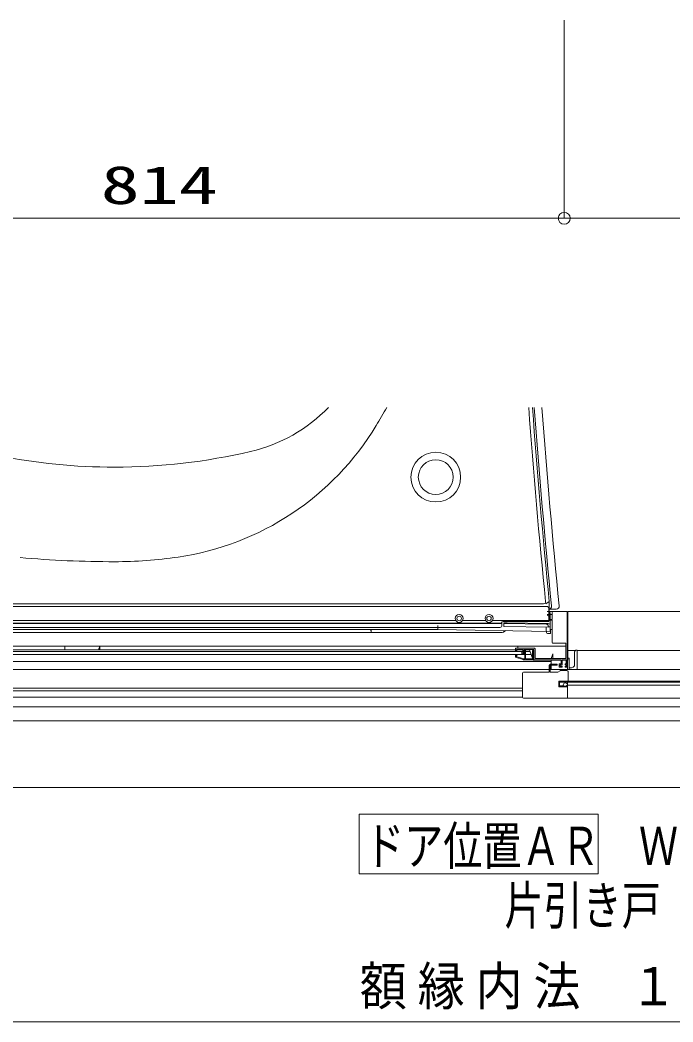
# Model space of a CAD drawing. Units: millimetres on the paper. Extents: x -305 to 305, y -152 to 152.
# Drawn here: x -190.1 to -157.3, y -75.6 to -25.2 of the extents above; entities that cross this region are included whole.
import ezdxf
from ezdxf.enums import TextEntityAlignment as Align

# ---------------------------------------------------------------- set-up
doc = ezdxf.new("R2010")
doc.units = ezdxf.units.MM
doc.layers.add('0-0_0', color=7, linetype='Continuous', lineweight=9)
doc.layers.add('0-1_VIEW0001', color=7, linetype='Continuous', lineweight=9)
doc.styles.add('ＭＳ ゴシック', font='')
doc.styles.get('ＭＳ ゴシック').set_extended_font_data('MS Gothic')

# ---------------------------------------------------------------- blocks, each defined once
blk = doc.blocks.new('_ORIGIN')
at = {"layer": '0-0_0'}
blk.add_line((0, 0), (-1, 0), dxfattribs=at)
blk.add_circle((0, 0), 0.5, dxfattribs=at)

msp = doc.modelspace()

# ---------------------------------------------------------------- linework, layer by layer
at = {"layer": '0-1_VIEW0001'}
for p, q in [((-162.734, -25.217), (-162.734, -35.176)), ((-162.734, -25.217), (-162.734, -35.176)), ((-202.834, -35.176), (-163.334, -35.176)), ((-162.134, -35.176), (-124.734, -35.176)), ((-202.934, -54.679), (-163.602, -54.679)), ((-202.8, -54.545), (-163.771, -54.545)), ((-163.66, -54.545), (-163.484, -54.427)), ((-163.132, -54.816), (-163.518, -54.819)), ((-163.502, -55.379), (-163.502, -54.779)), ((-163.484, -55.395), (-163.484, -54.427)), ((-163.285, -54.929), (-163.484, -54.929)), ((-163.434, -54.929), (-163.285, -54.929)), ((-163.434, -55.076), (-163.434, -55.077)), ((-163.434, -55.077), (-163.434, -55.147)), ((-163.334, -55.079), (-163.434, -55.079)), ((-163.434, -55.147), (-163.434, -55.542)), ((-163.284, -54.928), (-162.599, -54.928)), ((-162.559, -54.928), (-162.559, -57.378)), ((-162.559, -54.928), (-126.109, -54.928)), ((-203.734, -55.379), (-168.182, -55.379)), ((-203.734, -55.529), (-165.859, -55.529)), ((-203.734, -55.729), (-165.959, -55.729)), ((-203.716, -55.51), (-165.877, -55.51)), ((-172.534, -55.829), (-197.311, -55.829)), ((-169.084, -55.829), (-197.311, -55.829)), ((-172.375, -55.829), (-172.403, -55.857)), ((-169.084, -55.83), (-169.084, -55.632)), ((-163.434, -55.929), (-169.084, -55.83)), ((-167.836, -55.379), (-166.682, -55.379)), ((-166.336, -55.379), (-163.502, -55.379)), ((-165.877, -55.51), (-165.877, -55.504)), ((-165.877, -55.51), (-165.859, -55.529)), ((-165.859, -55.629), (-165.859, -55.529)), ((-165.802, -55.429), (-163.501, -55.429)), ((-165.705, -55.503), (-165.759, -55.502)), ((-165.759, -55.504), (-165.759, -55.529)), ((-165.759, -55.529), (-163.632, -55.564)), ((-165.759, -55.529), (-165.759, -55.688)), ((-165.759, -55.688), (-163.534, -55.725)), ((-163.634, -55.925), (-163.634, -55.724)), ((-163.534, -55.725), (-163.534, -55.648)), ((-163.434, -55.702), (-163.534, -55.709)), ((-163.501, -55.429), (-163.501, -55.379)), ((-163.501, -55.429), (-163.484, -55.395)), ((-163.434, -55.542), (-163.434, -55.641)), ((-163.434, -55.641), (-163.434, -55.727)), ((-163.434, -55.929), (-163.434, -55.727)), ((-163.334, -55.829), (-163.434, -55.829)), ((-163.418, -55.829), (-163.415, -56.029)), ((-172.434, -55.989), (-197.904, -55.989)), ((-172.434, -55.988), (-172.433, -55.927)), ((-172.434, -55.989), (-172.434, -55.929)), ((-172.434, -55.988), (-165.908, -55.988)), ((-165.763, -55.952), (-165.762, -55.888)), ((-163.634, -55.925), (-163.434, -55.929)), ((-163.627, -55.925), (-163.626, -55.979)), ((-163.576, -56.029), (-163.415, -56.029)), ((-200.884, -56.677), (-162.644, -56.677)), ((-199.484, -56.859), (-164.484, -56.859)), ((-187.81, -56.677), (-187.81, -56.859)), ((-186.112, -56.859), (-186.059, -56.677)), ((-186.06, -56.677), (-186.06, -56.859)), ((-165.184, -56.939), (-165.184, -56.803)), ((-165.159, -56.778), (-164.224, -56.778)), ((-165.134, -56.833), (-165.134, -56.888)), ((-165.06, -56.677), (-165.06, -56.778)), ((-164.698, -56.871), (-164.739, -56.944)), ((-164.684, -56.863), (-164.685, -56.863)), ((-164.669, -56.907), (-164.669, -56.878)), ((-164.484, -56.859), (-164.284, -57.378)), ((-162.084, -56.878), (-162.134, -56.878)), ((-162.084, -56.941), (-162.084, -56.878)), ((-199.809, -56.939), (-164.453, -56.939)), ((-199.809, -57.099), (-164.392, -57.099)), ((-165.184, -57.145), (-165.184, -57.192)), ((-165.138, -57.093), (-165.18, -57.134)), ((-165.149, -57.239), (-164.799, -57.349)), ((-165.135, -57.153), (-165.098, -57.116)), ((-165.109, -57.088), (-165.128, -57.088)), ((-165.109, -56.913), (-165.109, -56.939)), ((-165.094, -57.106), (-165.094, -57.103)), ((-164.859, -56.939), (-164.859, -57.099)), ((-164.779, -56.992), (-164.805, -56.966)), ((-164.803, -57.056), (-164.777, -57.01)), ((-164.778, -57.078), (-164.79, -57.078)), ((-164.76, -56.948), (-164.736, -56.971)), ((-164.736, -57.03), (-164.757, -57.066)), ((-164.744, -56.964), (-164.744, -56.967)), ((-164.74, -56.978), (-164.718, -56.999)), ((-164.729, -56.989), (-164.729, -57.005)), ((-164.69, -56.949), (-164.671, -56.914)), ((-164.673, -56.98), (-164.687, -56.966)), ((-162.559, -57.378), (-164.284, -57.378)), ((-164.274, -57.353), (-164.274, -56.927)), ((-164.259, -57.353), (-164.259, -57.318)), ((-163.384, -57.293), (-163.309, -57.052)), ((-163.384, -57.378), (-163.384, -57.839)), ((-163.31, -57.052), (-163.31, -57.293)), ((-162.584, -57.274), (-162.584, -57.133)), ((-162.584, -57.274), (-162.584, -57.28)), ((-162.172, -56.889), (-162.559, -56.889)), ((-162.503, -57.279), (-162.519, -57.279)), ((-162.482, -57.291), (-162.503, -57.279)), ((-162.482, -57.839), (-162.482, -57.291)), ((-162.209, -56.953), (-162.209, -57.605)), ((-162.084, -56.889), (-126.109, -56.889)), ((-162.084, -57.839), (-162.084, -56.941)), ((-163.384, -57.439), (-200.409, -57.439)), ((-163.484, -57.839), (-200.384, -57.839)), ((-163.484, -57.628), (-163.484, -57.963)), ((-163.099, -57.578), (-163.434, -57.578)), ((-163.434, -57.963), (-163.434, -57.643)), ((-163.434, -57.839), (-126.284, -57.839)), ((-163.419, -57.628), (-163.099, -57.628)), ((-163.084, -57.613), (-163.084, -57.593)), ((-162.984, -57.728), (-162.829, -57.728)), ((-162.679, -57.728), (-162.679, -57.678)), ((-162.359, -57.754), (-162.482, -57.754)), ((-164.834, -58.028), (-164.834, -59.228)), ((-163.499, -57.978), (-164.784, -57.978)), ((-163.068, -57.978), (-163.419, -57.978)), ((-162.938, -57.905), (-163.06, -57.976)), ((-162.588, -57.903), (-162.93, -57.903)), ((-162.547, -57.925), (-162.581, -57.905)), ((-162.534, -58.482), (-162.534, -57.947)), ((-164.834, -58.782), (-199.409, -58.782)), ((-163.009, -58.438), (-163.009, -58.708)), ((-162.579, -58.438), (-163.009, -58.438)), ((-163.009, -58.708), (-162.574, -58.708)), ((-162.964, -58.482), (-126.404, -58.482)), ((-162.964, -58.663), (-162.964, -58.482)), ((-162.774, -58.663), (-162.964, -58.663)), ((-162.717, -58.682), (-162.755, -58.667)), ((-162.639, -58.683), (-162.711, -58.683)), ((-162.614, -58.653), (-162.614, -58.658)), ((-162.603, -58.643), (-162.604, -58.643)), ((-162.581, -58.654), (-162.596, -58.646)), ((-162.574, -58.429), (-162.574, -59.279)), ((-126.284, -58.429), (-162.574, -58.429)), ((-162.574, -58.583), (-162.574, -58.653)), ((-126.454, -58.632), (-162.574, -58.632)), ((-162.574, -59.233), (-162.574, -58.667)), ((-164.834, -59.229), (-200.384, -59.229)), ((-164.834, -58.922), (-199.652, -58.922)), ((-164.784, -59.278), (-162.549, -59.278)), ((-162.574, -59.279), (-124.574, -59.279)), ((-126.162, -59.724), (-200.409, -59.724)), ((-127.143, -60.429), (-200.559, -60.429)), ((-201.559, -63.781), (-123.134, -63.781)), ((-173.022, -68.116), (-173.022, -65.116)), ((-173.022, -65.116), (-161.022, -65.116)), ((-161.022, -68.116), (-161.022, -65.116)), ((-173.022, -68.116), (-161.022, -68.116)), ((-199.959, -75.552), (-124.734, -75.552))]:
    msp.add_line(p, q, dxfattribs=at)
for points in [[(-163.334, -56.478), (-163.334, -55.368), (-163.409, -55.368), (-163.409, -55.328), (-163.334, -55.328), (-163.334, -54.978)], [(-163.334, -54.978), (-163.319, -54.943), (-163.284, -54.928)], [(-162.584, -54.943), (-162.584, -57.728), (-162.679, -57.728)], [(-162.599, -54.928), (-162.588, -54.933), (-162.584, -54.943)], [(-165.705, -55.503), (-165.598, -55.504), (-163.532, -55.539)], [(-165.184, -56.803), (-165.177, -56.786), (-165.159, -56.778)], [(-164.809, -56.956), (-164.809, -56.833), (-165.134, -56.833)], [(-164.259, -57.338), (-164.259, -56.833), (-164.764, -56.833), (-164.764, -56.937)], [(-164.685, -56.863), (-164.693, -56.866), (-164.698, -56.871)], [(-164.669, -56.878), (-164.673, -56.868), (-164.684, -56.863)], [(-164.269, -56.916), (-164.277, -56.866), (-164.319, -56.893)], [(-164.224, -56.778), (-164.206, -56.786), (-164.199, -56.803)], [(-164.199, -56.803), (-164.199, -57.293), (-162.644, -57.293), (-162.644, -56.528), (-163.284, -56.528)], [(-163.284, -56.528), (-163.319, -56.514), (-163.334, -56.478)], [(-162.134, -56.878), (-162.142, -56.878), (-162.15, -56.88), (-162.165, -56.884), (-162.172, -56.888), (-162.185, -56.898), (-162.191, -56.904), (-162.201, -56.918), (-162.205, -56.926), (-162.207, -56.935)], [(-165.18, -57.134), (-165.183, -57.139), (-165.184, -57.145)], [(-165.184, -57.192), (-165.174, -57.221), (-165.149, -57.239)], [(-165.139, -57.163), (-165.138, -57.158), (-165.135, -57.153)], [(-164.785, -57.306), (-165.139, -57.195), (-165.139, -57.163)], [(-165.128, -57.088), (-165.134, -57.09), (-165.138, -57.093)], [(-165.134, -56.888), (-165.131, -56.896), (-165.124, -56.898), (-165.113, -56.903), (-165.109, -56.913)], [(-165.094, -57.103), (-165.098, -57.093), (-165.109, -57.088)], [(-165.098, -57.116), (-165.095, -57.112), (-165.094, -57.106)], [(-164.805, -56.966), (-164.808, -56.962), (-164.809, -56.956)], [(-164.79, -57.078), (-164.803, -57.071), (-164.803, -57.056)], [(-164.799, -57.349), (-164.784, -57.352), (-164.769, -57.353)], [(-164.769, -57.308), (-164.777, -57.308), (-164.785, -57.306)], [(-164.777, -57.01), (-164.775, -57.001), (-164.779, -56.992)], [(-164.757, -57.066), (-164.766, -57.075), (-164.778, -57.078)], [(-164.714, -57.01), (-164.714, -57.308), (-164.769, -57.308)], [(-162.984, -57.728), (-162.984, -57.553), (-162.879, -57.553), (-162.879, -57.353), (-164.769, -57.353)], [(-164.764, -56.937), (-164.763, -56.943), (-164.76, -56.948)], [(-164.739, -56.944), (-164.743, -56.954), (-164.744, -56.964)], [(-164.744, -56.967), (-164.743, -56.973), (-164.74, -56.978)], [(-164.736, -56.971), (-164.731, -56.979), (-164.729, -56.989)], [(-164.729, -57.005), (-164.731, -57.018), (-164.736, -57.03)], [(-164.718, -56.999), (-164.715, -57.004), (-164.714, -57.01)], [(-164.687, -56.966), (-164.692, -56.958), (-164.69, -56.949)], [(-164.669, -56.991), (-164.67, -56.985), (-164.673, -56.98)], [(-164.671, -56.914), (-164.67, -56.911), (-164.669, -56.907)], [(-164.319, -56.893), (-164.319, -57.308), (-164.669, -57.308), (-164.669, -56.991)], [(-164.274, -56.927), (-164.273, -56.921), (-164.269, -56.916)], [(-162.679, -57.678), (-162.624, -57.678), (-162.624, -57.603), (-162.679, -57.603), (-162.679, -57.563), (-162.634, -57.563), (-162.634, -57.353), (-162.829, -57.353), (-162.829, -57.603), (-162.934, -57.603), (-162.934, -57.678), (-162.829, -57.678), (-162.829, -57.728)], [(-162.562, -57.839), (-162.562, -57.294), (-162.519, -57.279)], [(-163.434, -57.578), (-163.469, -57.593), (-163.484, -57.628)], [(-163.434, -57.643), (-163.43, -57.633), (-163.419, -57.628)], [(-163.084, -57.593), (-163.088, -57.583), (-163.099, -57.578)], [(-163.099, -57.628), (-163.088, -57.624), (-163.084, -57.613)], [(-162.359, -57.754), (-162.277, -57.73), (-162.22, -57.66), (-162.209, -57.605)], [(-164.784, -57.978), (-164.819, -57.993), (-164.834, -58.028)], [(-163.484, -57.963), (-163.488, -57.974), (-163.499, -57.978)], [(-163.419, -57.978), (-163.43, -57.974), (-163.434, -57.963)], [(-163.06, -57.976), (-163.064, -57.978), (-163.068, -57.978)], [(-162.93, -57.903), (-162.934, -57.904), (-162.938, -57.905)], [(-162.581, -57.905), (-162.584, -57.904), (-162.588, -57.903)], [(-162.534, -57.947), (-162.537, -57.934), (-162.547, -57.925)], [(-162.755, -58.667), (-162.764, -58.664), (-162.774, -58.663)], [(-162.711, -58.683), (-162.714, -58.683), (-162.717, -58.682)], [(-162.614, -58.658), (-162.621, -58.676), (-162.639, -58.683)], [(-162.604, -58.643), (-162.611, -58.646), (-162.614, -58.653)], [(-162.596, -58.646), (-162.599, -58.644), (-162.603, -58.643)], [(-162.574, -58.667), (-162.576, -58.66), (-162.581, -58.654)], [(-164.834, -59.228), (-164.819, -59.264), (-164.784, -59.278)]]:
    msp.add_lwpolyline(points, dxfattribs=at)
for centre, radius in [((-169.184, -48.179), 1.25), ((-169.184, -48.179), 0.875), ((-168.009, -55.279), 0.2), ((-168.009, -55.279), 0.113), ((-166.509, -55.279), 0.2), ((-166.509, -55.279), 0.113)]:
    msp.add_circle(centre, radius, dxfattribs=at)
for centre, radius, start, end in [((-180.304, -39.102), 8, 283.1501, 315.8212), ((-192.709, -33.17), 24, 328.8397, 331.3504), ((235.566, -14.929), 401.187, 184.25242, 185.65126), ((235.566, -14.929), 401, 184.25441, 185.65274), ((235.566, -14.929), 400.909, 184.25538, 185.68671), ((235.566, -14.929), 400.525, 184.25947, 185.69169), ((-184.151, -38.344), 14, 278.3203, 328.8397), ((-185.309, -17.679), 30, 258.672, 270), ((-185.309, -17.679), 30, 270, 283.1501), ((-185.309, 2.571), 55, 265.0456, 270), ((-185.309, -30.429), 22, 270, 278.3203), ((-163.771, -54.445), 0.1, 270, 5.6513), ((-163.602, -54.779), 0.1, 0, 90), ((-163.519, -54.669), 0.15, 270.5, 5.6867), ((-163.134, -54.666), 0.15, 270.5, 5.6917), ((-163.584, -55.225), 0.15, 0, 89.0864), ((-163.584, -55.29), 0.15, 0, 89.0864), ((-163.584, -55.076), 0.15, 0, 89), ((-172.534, -55.929), 0.1, 0, 90), ((-172.333, -55.928), 0.1, 90, 178.9829), ((-165.959, -55.629), 0.1, 270, 0), ((-165.802, -55.504), 0.075, 90, 180), ((-163.634, -55.648), 0.1, 0, 89.0348), ((-163.634, -55.664), 0.1, 0, 89.0348), ((-163.534, -55.639), 0.1, 0, 89.0348), ((-165.908, -55.678), 0.31, 270, 317.1486), ((-163.576, -55.979), 0.05, 181, 270), ((-162.134, -56.953), 0.075, 165.9926, 180), ((-162.671, -58.631), 0.108, 26.4011, 197.4388)]:
    msp.add_arc(centre, radius, start, end, dxfattribs=at)

# ---------------------------------------------------------------- block references
at = {"layer": '0-1_VIEW0001', "xscale": 0.6, "yscale": 0.6}
msp.add_blockref('_ORIGIN', (-162.734, -35.176), dxfattribs=at)
at = {"layer": '0-1_VIEW0001', "xscale": 0.6, "yscale": 0.6, "rotation": 180}
msp.add_blockref('_ORIGIN', (-162.734, -35.176), dxfattribs=at)

# ---------------------------------------------------------------- texts
at = {"layer": '0-1_VIEW0001', "style": 'ＭＳ ゴシック'}
for s, width, p in [('814', 1.5, (-186.008, -35.037)), ('ドア位置ＡＲ\u3000Ｗ８００', 0.75, (-172.737, -68.236)), ('片引き戸', 0.75, (-165.737, -71.233)), ('額', 0.9, (-172.998, -75.287)), ('縁', 0.9, (-170.09, -75.287)), ('内', 0.9, (-167.182, -75.287)), ('法', 0.9, (-164.274, -75.287)), ('１', 0.9, (-159.434, -75.287))]:
    msp.add_text(s, height=1.921, dxfattribs=dict(at, width=width)).set_placement(p, align=Align.BOTTOM_LEFT)

doc.saveas('drawing.dxf')
